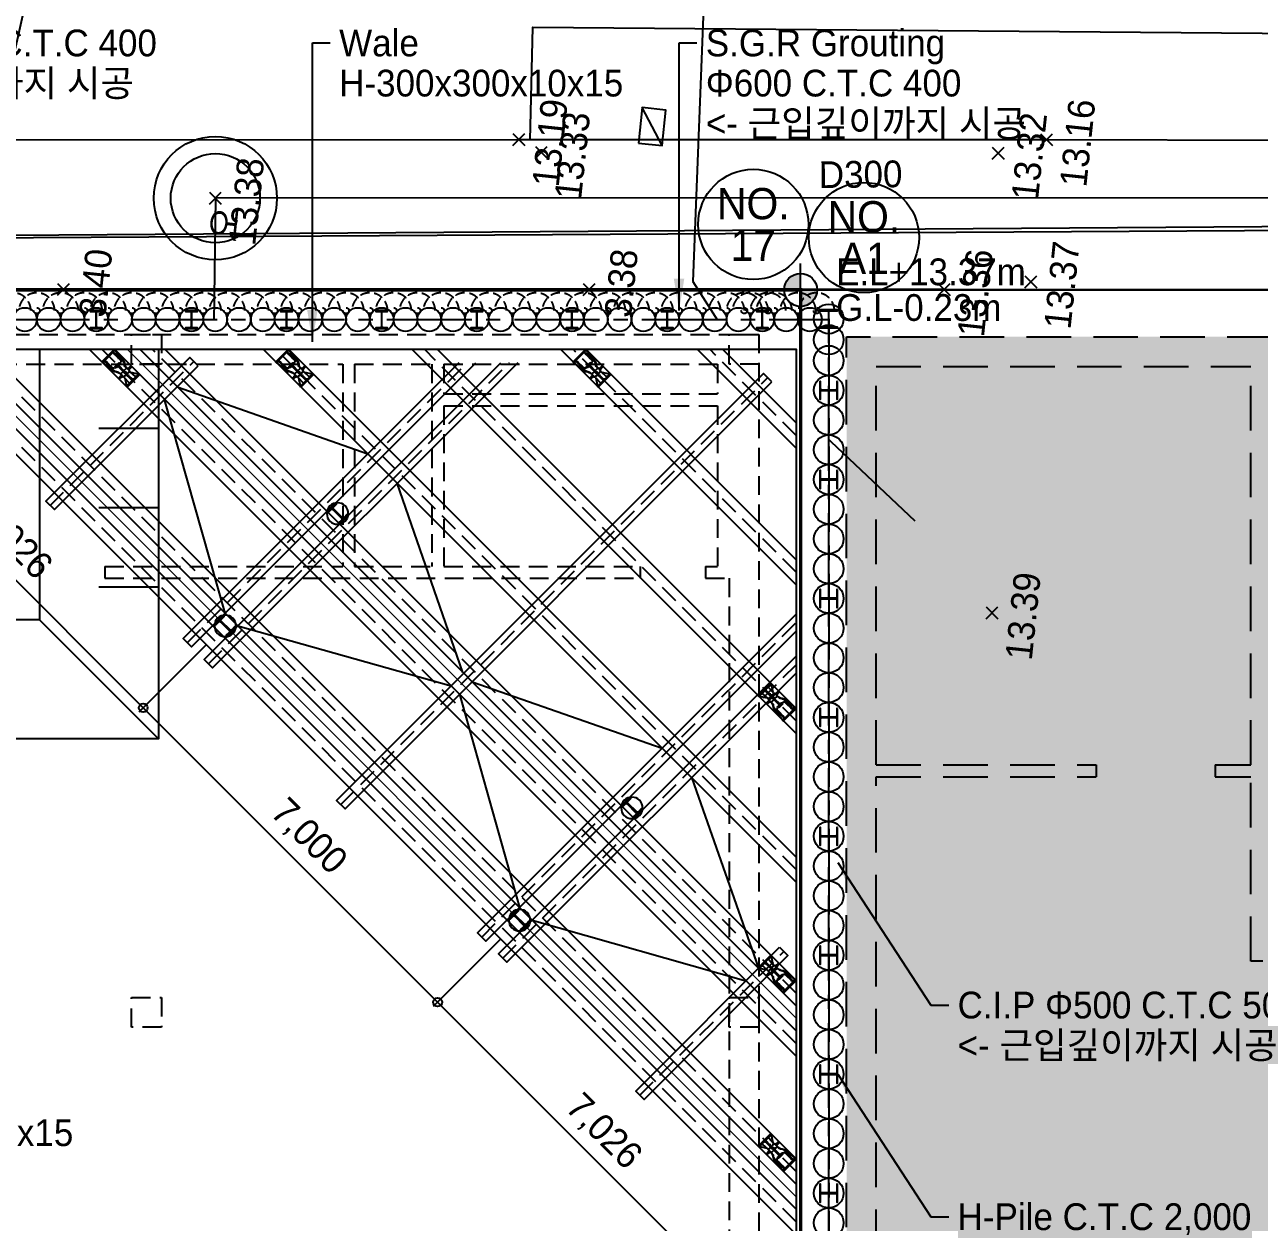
# Model space of a CAD drawing. Header units: millimetres. Extents: x 1073475 to 2890243, y -1340830 to -367733.
# Drawn here: x 1324089 to 1344851, y -425304 to -405165 of the extents above; entities that cross this region are included whole.
import ezdxf
from ezdxf.enums import TextEntityAlignment as Align
from ezdxf.xclip import XClip

# ---------------------------------------------------------------- set-up
doc = ezdxf.new("R2010")
doc.units = ezdxf.units.MM
doc.header["$LTSCALE"] = 50
doc.header["$XCLIPFRAME"] = 2
doc.header["$PDMODE"] = 3
doc.header["$PDSIZE"] = 100
for name, pattern in [('ANYANG3', [3, 2, -1]), ('CENTER2', [28.575, 19.05, -3.175, 3.175, -3.175]), ('DASHED', [0.75, 0.5, -0.25]), ('HIDDEN', [9.525, 6.35, -3.175]), ('HIDDEN2', [4.7625, 3.175, -1.5875]), ('PHANTOM', [63.5, 31.75, -6.35, 6.35, -6.35, 6.35, -6.35])]:
    doc.linetypes.add(name, pattern=pattern)
doc.layers.get('Defpoints').update_dxf_attribs({"color": 151})
doc.layers.add('_0', color=7, linetype='Continuous', lineweight=0)
for name, color, linetype in [('ANGLE', 1, 'Continuous'), ('C-DIM', 7, 'Continuous'), ('CEN', 1, 'CENTER2'), ('CIP', 1, 'Continuous'), ('FIN', 5, 'Continuous'), ('H-BEAM', 5, 'Continuous'), ('H-BEAM-상부', 173, 'Continuous'), ('HPILE-300x200', 3, 'Continuous'), ('HPILE-300x300', 3, 'Continuous'), ('NO', 2, 'Continuous'), ('POST PILE', 6, 'Continuous'), ('SGR', 8, 'Continuous'), ('SITE', 7, 'PHANTOM'), ('ST-CEN', 1, 'HIDDEN'), ('ST-CEN(상부 H-BEAM)', 1, 'HIDDEN'), ('ST-CEN(하부 H-BEAM)', 1, 'HIDDEN'), ('STRUT', 3, 'Continuous'), ('WALE-1', 3, 'Continuous'), ('건축', 233, 'HIDDEN'), ('대지경계선', 6, 'PHANTOM'), ('도로', 1, 'Continuous'), ('법면', 41, 'Continuous'), ('보도', 7, 'Continuous'), ('연속지적도', 32, 'Continuous'), ('오수맨홀', 1, 'Continuous'), ('우수받이', 5, 'Continuous'), ('유압JACK', 2, 'Continuous'), ('지하지장물_가스관로', 2, 'Continuous'), ('지하지장물_상수관로', 5, 'HIDDEN2'), ('지하지장물_전기관로', 1, 'HIDDEN2'), ('지하지장물_통신관로', 7, 'HIDDEN2'), ('지하지장물_하수관거(오수)', 30, 'HIDDEN2'), ('측량점_높이', 8, 'Continuous'), ('측량점_심볼', 7, 'Continuous'), ('현황레벨', 7, 'Continuous')]:
    doc.layers.add(name, color=color, linetype=linetype)
doc.layers.add('defpoint', color=193, linetype='Continuous', plot=False)
doc.styles.get("Standard").update_dxf_attribs({"font": ''})
doc.styles.add('굴림체', font='')
doc.styles.add('돋움', font='')
doc.styles.add('유형1', font='')
doc.styles.get('Standard').set_extended_font_data('Dotum')
doc.styles.get('굴림체').set_extended_font_data('Dotum')
doc.styles.get('돋움').set_extended_font_data('Dotum')
doc.styles.get('유형1').set_extended_font_data('Gulim')
doc.linetypes.add('GAS_LINE', pattern='A,0.5,-0.2,["GAS",Standard,S=0.1,R=0,X=-0.1,Y=-0.05],-0.25', length=0.95)
doc.linetypes.add('KT_LINE', pattern='A,12.7,-5.08,["KT",Standard,S=2.54,R=0,X=-2.54,Y=-1.27],-6.35', length=24.13)
doc.linetypes.add('POWER_LINE', pattern='A,12.7,-5.08,["POWER",Standard,S=2.54,R=0,X=-2.54,Y=-1.27],-6.35', length=24.13)
doc.linetypes.add('SEWER_LINE', pattern='A,12.7,-5.08,["SEWER",Standard,S=2.54,R=0,X=-2.54,Y=-1.27],-6.35', length=24.13)
doc.linetypes.add('WATER_LINE', pattern='A,12.7,-5.08,["WATER",Standard,S=2.54,R=0,X=-2.54,Y=-1.27],-6.35', length=24.13)
doc.dimstyles.new('ISO-25', dxfattribs={"dimtxt": 2.5, "dimasz": 1, "dimexe": 3, "dimexo": 0.625, "dimtad": 1, "dimtxsty": '유형1', "dimblk": 'DIMDOT', "dimcen": 1, "dimclrd": 4, "dimclre": 4, "dimclrt": 6, "dimadec": 0, "dimazin": 0, "dimtfac": 1, "dimtmove": 0, "dimatfit": 3, "dimldrblk": 'DIMDOT', "dimfxl": 1, "dimarcsym": 0})
doc.dimstyles.new('SAM-200-지시선', dxfattribs={"dimscale": 0.1, "dimtxt": 300, "dimasz": 360, "dimexe": 70, "dimexo": 0, "dimgap": 100, "dimtad": 1, "dimdec": 0, "dimzin": 0, "dimdsep": 46, "dimlunit": 6, "dimtxsty": '돋움', "dimcen": 100, "dimclrd": 1, "dimclre": 1, "dimclrt": 256, "dimadec": 0, "dimazin": 0, "dimtfac": 1, "dimtdec": 0, "dimtix": 1, "dimtmove": 2, "dimatfit": 3, "dimfxl": 70, "dimtolj": 1, "dimtzin": 0, "dimlwd": -1, "dimlwe": -1, "dimarcsym": 0})
doc.dimstyles.new('SAM-300', dxfattribs={"dimscale": 1.5, "dimtxt": 300, "dimasz": 100, "dimexe": 70, "dimexo": 0, "dimgap": 100, "dimtad": 1, "dimdec": 0, "dimzin": 0, "dimdsep": 46, "dimlunit": 6, "dimtxsty": '돋움', "dimblk": 'ORIGIN', "dimcen": 100, "dimclrd": 1, "dimclre": 1, "dimclrt": 7, "dimadec": 0, "dimazin": 0, "dimtfac": 1, "dimtdec": 0, "dimtix": 1, "dimtmove": 2, "dimatfit": 3, "dimfxl": 70, "dimtolj": 1, "dimtzin": 0, "dimlwd": -1, "dimlwe": -1, "dimarcsym": 0})

# ---------------------------------------------------------------- blocks, each defined once
blk = doc.blocks.new('DIMDOT')
at = {"color": 0}
blk.add_line((-2, 0), (2, 0), dxfattribs=at)
for radius in [0.5, 0.25]:
    blk.add_circle((0, 0), radius, dxfattribs=at)
blk = doc.blocks.new('A$C415B026D')
at = {"layer": '건축', "color": 4}
for p, q in [((-16200, 0), (-12600, 0)), ((-16200, 0), (-16200, -4300)), ((-12600, 0), (-12600, -4300)), ((-15800, -400), (-13000, -400)), ((-15800, -400), (-15800, -3900)), ((-13000, -400), (-13000, -3900)), ((-13000, -3900), (-15800, -3900)), ((-16200, -4300), (-12600, -4300)), ((-6200, -30700), (-3200, -30700)), ((-6200, -30700), (-6200, -34100)), ((-3200, -30700), (-3200, -32300)), ((-5800, -31100), (-3600, -31100)), ((-5800, -31100), (-5800, -33600)), ((-3600, -31100), (-3600, -32700)), ((-3200, -32300), (0, -32300)), ((0, -32300), (0, -34100)), ((-3600, -32700), (-500, -32700)), ((-3600, -32700), (-500, -32700)), ((-500, -32700), (-500, -33600)), ((-500, -32700), (-500, -33600)), ((-5800, -33600), (-500, -33600)), ((-6200, -34100), (0, -34100))]:
    blk.add_line(p, q, dxfattribs=at)
blk = doc.blocks.new('20240926 평면')
at = {"layer": '건축'}
for p, q in [((0, 0), (25441, 0)), ((25441, 0), (25441, -34100)), ((12641, -500), (18441, -500)), ((18441, -500), (18441, -3900)), ((18641, -500), (19941, -500)), ((18641, -500), (18641, -3900)), ((19941, -500), (19941, -3900)), ((20141, -500), (24741, -500)), ((20141, -500), (20141, -1000)), ((24741, -500), (24741, -1000)), ((20141, -1000), (24741, -1000)), ((20141, -1200), (24741, -1200)), ((20141, -1200), (20141, -3900)), ((24741, -1200), (24741, -3900)), ((14441, -3900), (18441, -3900)), ((14441, -3900), (14441, -4100)), ((18641, -3900), (19941, -3900)), ((20141, -3900), (23441, -3900)), ((23441, -3900), (23441, -4100)), ((24541, -3900), (24741, -3900)), ((24541, -3900), (24541, -4100)), ((14441, -4100), (23441, -4100)), ((24541, -4100), (24941, -4100)), ((24941, -4100), (24941, -27700))]:
    blk.add_line(p, q, dxfattribs=at)
at = {"layer": '건축', "color": 255}
blk.add_lwpolyline([(26141, -34840), (1135, -34840), (-5936, -27769), (-5936, -4908), (-280, 749), (26141, 749)], close=True, dxfattribs=at)
at = {"layer": '건축'}
for points in [[(15391, -500), (14891, -500), (14891, 0), (15391, 0)], [(25441, -500), (24941, -500), (24941, 0), (25441, 0)], [(15391, -11650), (14891, -11650), (14891, -11150), (15391, -11150)], [(25441, -11650), (24941, -11650), (24941, -11150), (25441, -11150)]]:
    blk.add_lwpolyline(points, close=True, dxfattribs=at)
at = {"ltscale": 0.2}
blk.add_blockref('A$C415B026D', (25441, 0), dxfattribs=at)
blk = doc.blocks.new('A$C1D3235D9')
at = {"layer": 'SGR', "linetype": 'HIDDEN2'}
blk.add_circle((0, 0), 50, dxfattribs=at)
blk.add_arc((0, 0), 300, 0, 180, dxfattribs=at)
blk = doc.blocks.new('A$C5B0247DC')
at = {"layer": '현황레벨'}
h = blk.add_hatch(color=256, dxfattribs=at)
h.paths.add_polyline_path([(0, 110.9, 0.414214), (-110.9, 0), (0, 0)])
h.paths.add_polyline_path([(0, 0), (0, -110.9, 0.414214), (110.9, 0)])
for p, q in [((0, -178.5), (0, 178.5)), ((-178.5, 0), (178.5, 0))]:
    blk.add_line(p, q, dxfattribs=at)
blk.add_circle((0, 0), 110.9, dxfattribs=at)
blk = doc.blocks.new('h-200')
at = {"layer": 'HPILE-300x200'}
blk.add_line((0, -150), (0, 150), dxfattribs=at)
blk.add_lwpolyline([(-100, 150), (-100, 136), (-24.5, 136, -0.4142136), (-4.5, 116), (-4.5, -116, -0.4142136), (-24.5, -136), (-100, -136), (-100, -150), (100, -150), (100, -136), (24.5, -136, -0.4142136), (4.5, -116), (4.5, 116, -0.4142136), (24.5, 136), (100, 136), (100, 150)], format="xyb", close=True, dxfattribs=at)
blk = doc.blocks.new('CIP')
at = {"layer": 'CIP'}
for centre in [(0, 0), (400, 0), (800, 0), (1200, 0)]:
    blk.add_circle(centre, 200, dxfattribs=at)
at = {"layer": 'HPILE-300x200'}
blk.add_blockref('h-200', (1200, 0), dxfattribs=at)
at = {"layer": 'SGR', "linetype": 'HIDDEN2'}
for p in [(-200, 150), (200, 150), (600, 150), (1000, 150)]:
    blk.add_blockref('A$C1D3235D9', p, dxfattribs=at)
blk = doc.blocks.new('_Origin')
at = {"color": 0, "linetype": 'ByBlock', "lineweight": -2}
blk.add_line((0, 0), (-1, 0), dxfattribs=at)
blk.add_circle((0, 0), 0.5, dxfattribs=at)
blk = doc.blocks.new('*D776')
at = {"layer": 'C-DIM', "color": 1, "ltscale": 0.2, "transparency": 16777216}
for p, q in [((1322174, -410624), (1321039, -411759)), ((1321220, -411791), (1325976, -416547)), ((1327142, -415592), (1326008, -416727))]:
    blk.add_line(p, q, dxfattribs=at)
at = {"layer": 'Defpoints', "color": 0, "ltscale": 0.2, "transparency": 16777216}
for p in [(1322174, -410624), (1327142, -415592), (1326082, -416653)]:
    blk.add_point(p, dxfattribs=at)
at = {"layer": 'C-DIM', "color": 1, "ltscale": 0.2, "transparency": 16777216, "xscale": 150, "yscale": 150, "zscale": 150}
for p, rotation in [((1321114, -411685), 135.0000000023582), ((1326082, -416653), 315.0000000023583)]:
    blk.add_blockref('_Origin', p, dxfattribs=dict(at, rotation=rotation))
at = {"layer": 'C-DIM', "color": 7, "ltscale": 0.2, "transparency": 16777216, "insert": (1323894, -413873), "char_height": 450, "attachment_point": 5, "rotation": 315, "style": '돋움'}
blk.add_mtext('\\A1;7,026', dxfattribs=at)
blk = doc.blocks.new('*D777')
at = {"layer": 'C-DIM', "color": 1, "ltscale": 0.2, "transparency": 16777216}
for p, q in [((1327142, -415592), (1326008, -416727)), ((1326188, -416759), (1330925, -421497)), ((1332092, -420542), (1330957, -421677))]:
    blk.add_line(p, q, dxfattribs=at)
at = {"layer": 'Defpoints', "color": 0, "ltscale": 0.2, "transparency": 16777216}
for p in [(1327142, -415592), (1332092, -420542), (1331032, -421603)]:
    blk.add_point(p, dxfattribs=at)
at = {"layer": 'C-DIM', "color": 1, "ltscale": 0.2, "transparency": 16777216, "xscale": 150, "yscale": 150, "zscale": 150}
for p, rotation in [((1326082, -416653), 135.0000000023582), ((1331032, -421603), 315.0000000023583)]:
    blk.add_blockref('_Origin', p, dxfattribs=dict(at, rotation=rotation))
at = {"layer": 'C-DIM', "color": 7, "ltscale": 0.2, "transparency": 16777216, "insert": (1328853, -418832), "char_height": 450, "attachment_point": 5, "rotation": 315, "style": '돋움'}
blk.add_mtext('\\A1;7,000', dxfattribs=at)
blk = doc.blocks.new('*D778')
at = {"layer": 'C-DIM', "color": 1, "ltscale": 0.2, "transparency": 16777216}
for p, q in [((1332092, -420542), (1330957, -421677)), ((1331138, -421709), (1335894, -426465)), ((1337060, -425510), (1335925, -426645))]:
    blk.add_line(p, q, dxfattribs=at)
at = {"layer": 'Defpoints', "color": 0, "ltscale": 0.2, "transparency": 16777216}
for p in [(1332092, -420542), (1337060, -425510), (1336000, -426571)]:
    blk.add_point(p, dxfattribs=at)
at = {"layer": 'C-DIM', "color": 1, "ltscale": 0.2, "transparency": 16777216, "xscale": 150, "yscale": 150, "zscale": 150}
for p, rotation in [((1331032, -421603), 135.0000000023582), ((1336000, -426571), 315.0000000023583)]:
    blk.add_blockref('_Origin', p, dxfattribs=dict(at, rotation=rotation))
at = {"layer": 'C-DIM', "color": 7, "ltscale": 0.2, "transparency": 16777216, "insert": (1333812, -423791), "char_height": 450, "attachment_point": 5, "rotation": 315, "style": '돋움'}
blk.add_mtext('\\A1;7,026', dxfattribs=at)
blk = doc.blocks.new('A$C26452653')
at = {"layer": '유압JACK'}
for p, q in [((0, 600), (0, 587)), ((0, 600), (300, 600)), ((300, 600), (0, 600)), ((5, 582), (62, 582)), ((5, 582), (150, 582)), ((5, 582), (125, 582)), ((9, 582), (82, 471)), ((17, 413), (64, 417)), ((83, 450), (77, 568)), ((77, 434), (77, 432)), ((77, 432), (77, 372)), ((150, 438), (81, 438)), ((150, 444), (89, 444)), ((95, 444), (95, 438)), ((95, 444), (205, 444)), ((95, 438), (205, 438)), ((98, 444), (98, 438)), ((295, 582), (139, 582)), ((142, 479), (140, 567)), ((150, 444), (211, 444)), ((150, 438), (218, 438)), ((158, 479), (160, 567)), ((295, 582), (175, 582)), ((202, 444), (202, 438)), ((205, 444), (205, 438)), ((217, 450), (223, 568)), ((291, 582), (218, 471)), ((222, 434), (222, 432)), ((222, 432), (222, 372)), ((282, 413), (236, 417)), ((295, 582), (238, 582)), ((300, 600), (300, 587)), ((0, 13), (26, 234)), ((17, 393), (64, 389)), ((40, 33), (40, 244)), ((77, 363), (54, 296)), ((70, 311), (57, 299)), ((77, 374), (77, 372)), ((77, 373), (77, 372)), ((133, 368), (77, 368)), ((77, 368), (77, 327)), ((150, 368), (81, 368)), ((92, 226), (92, 221)), ((92, 226), (207, 226)), ((92, 221), (207, 221)), ((98, 234), (98, 226)), ((98, 226), (197, 226)), ((101, 235), (101, 226)), ((102, 226), (102, 221)), ((103, 226), (103, 221)), ((103, 221), (195, 221)), ((103, 218), (103, 213)), ((103, 218), (195, 218)), ((103, 213), (197, 213)), ((105, 221), (105, 218)), ((133, 368), (222, 368)), ((141, 247), (141, 360)), ((141, 341), (159, 341)), ((141, 259), (159, 259)), ((150, 368), (218, 368)), ((159, 247), (159, 360)), ((195, 221), (197, 221)), ((195, 221), (195, 218)), ((195, 218), (197, 218)), ((197, 226), (197, 221)), ((197, 226), (197, 221)), ((197, 226), (197, 221)), ((197, 226), (202, 226)), ((197, 218), (197, 213)), ((199, 235), (199, 226)), ((202, 234), (202, 226)), ((207, 226), (207, 221)), ((222, 374), (222, 372)), ((222, 373), (222, 372)), ((222, 368), (222, 327)), ((222, 363), (246, 296)), ((230, 311), (243, 299)), ((282, 393), (236, 389)), ((260, 33), (260, 244)), ((300, 13), (274, 234)), ((0, 13), (0, 0)), ((0, 0), (300, 0)), ((5, 18), (25, 18)), ((56, 21), (56, 199)), ((56, 168), (60, 168)), ((56, 153), (60, 153)), ((56, 63), (60, 63)), ((56, 48), (60, 48)), ((59, 18), (241, 18)), ((60, 168), (60, 153)), ((60, 48), (60, 63)), ((240, 168), (240, 153)), ((244, 168), (240, 168)), ((244, 153), (240, 153)), ((244, 63), (240, 63)), ((240, 48), (240, 63)), ((244, 48), (240, 48)), ((244, 21), (244, 199)), ((295, 18), (275, 18)), ((300, 13), (300, 0))]:
    blk.add_line(p, q, dxfattribs=at)
for centre, radius, start, end in [((5, 587), 5, 180, 270), ((62, 567), 15, 3, 90), ((62, 432), 15, 274.7636, 0), ((81, 434), 4, 90, 180), ((89, 450), 6, 183, 270), ((125, 567), 15, 1.2674, 90), ((132, 479), 10, 270, 1.2674), ((150, 403), 15, 90, 270), ((150, 403), 15, 270, 90), ((168, 479), 10, 178.7326, 270), ((175, 567), 15, 90, 178.7326), ((211, 450), 6, 270, 357), ((218, 434), 4, 0, 90), ((237, 432), 15, 180, 265.2364), ((238, 567), 15, 90, 177), ((295, 587), 5, 270, 0), ((17, 403), 10, 90, 270), ((135, 221), 110, 135, 172.9969), ((150, 236), 110, 135.3602, 180), ((81, 199), 25, 119.7623, 180), ((62, 374), 15, 0, 85.2364), ((150, 79), 164, 90, 119.7623), ((57, 327), 20, 315.3602, 0), ((81, 372), 4, 180, 270), ((133, 360), 7.5, 0, 90), ((136, 247), 5, 274.7518, 0), ((150, 403), 10, 90, 270), ((150, 403), 10, 270, 90), ((150, 79), 164, 60.2377, 90), ((166, 360), 7.5, 90, 180), ((164, 247), 5, 180, 265.2482), ((218, 372), 4, 270, 0), ((237, 374), 15, 94.7636, 180), ((242, 327), 20, 180, 224.6398), ((150, 236), 110, 0, 44.6398), ((219, 199), 25, 0, 60.2377), ((165, 221), 110, 7.0031, 45), ((282, 403), 10, 270, 90), ((5, 13), 5, 90, 180), ((25, 33), 15, 270, 0), ((59, 21), 3, 180, 270), ((241, 21), 3, 270, 0), ((275, 33), 15, 180, 270), ((295, 13), 5, 0, 90)]:
    blk.add_arc(centre, radius, start, end, dxfattribs=at)
blk = doc.blocks.new('Post')
at = {"layer": 'POST PILE'}
blk.add_line((0, 150), (0, -150), dxfattribs=at)
blk.add_lwpolyline([(-100, -150), (-100, -125), (-29.5, -125, 0.4142136), (-9.5, -105), (-9.5, 105, 0.4142136), (-29.5, 125), (-100, 125), (-100, 150), (100, 150), (100, 125), (29.5, 125, 0.4142136), (9.5, 105), (9.5, -105, 0.4142136), (29.5, -125), (100, -125), (100, -150)], format="xyb", close=True, dxfattribs=at)
blk.add_circle((0, 0), 180.3, dxfattribs=at)
blk = doc.blocks.new('h-300')
at = {"layer": 'HPILE-300x200'}
blk.add_lwpolyline([(-150, 150), (-150, 136), (-24.5, 136, -0.4142136), (-4.5, 116), (-4.5, -116, -0.4142136), (-24.5, -136), (-150, -136), (-150, -150), (150, -150), (150, -136), (24.5, -136, -0.4142136), (4.5, -116), (4.5, 116, -0.4142136), (24.5, 136), (150, 136), (150, 150)], format="xyb", close=True, dxfattribs=at)
at = {"layer": 'HPILE-300x200', "color": 7}
blk.add_lwpolyline([(0, 150), (0, -150)], dxfattribs=at)
blk = doc.blocks.new('A$359145324269')
at = {"layer": '건축', "ltscale": 0.2}
h = blk.add_hatch(color=254, dxfattribs=at)
h.dxf.hatch_style = 1
h.paths.add_polyline_path([(59185, 39888), (6585, 39888), (6585, 5788), (20479, 5788), (45879, 2788), (59185, 2788)])
at = {"layer": 'CEN', "color": 8, "ltscale": 1.5}
blk.add_line((6285, 5488), (6285, 40188), dxfattribs=at)
at = {"layer": 'CIP'}
for centre in [(6285, 40188), (6285, 39838), (6285, 39488), (6285, 38988), (6285, 38488), (6285, 37988), (6285, 37488), (6285, 36988), (6285, 36488), (6285, 35988), (6285, 35488), (6285, 34988), (6285, 34488), (6285, 33988), (6285, 33488), (6285, 32988), (6285, 32488), (6285, 31988), (6285, 31488), (6285, 30988), (6285, 30488), (6285, 29988), (6285, 29488), (6285, 28988), (6285, 28488), (6285, 27988), (6285, 27488), (6285, 26988), (6285, 26488), (6285, 25988), (6285, 25488), (6285, 24988)]:
    blk.add_circle(centre, 250, dxfattribs=at)
at = {"layer": 'defpoint', "ltscale": 30}
blk.add_lwpolyline([(5806, 40677), (59985, 40677), (59985, 2088), (46697, 2088), (33748, 3618), (21497, 5088), (5806, 5088)], close=True, dxfattribs=at)
at = {"layer": '건축', "color": 4, "linetype": 'DASHED', "ltscale": 30}
for p, q in [((7085, 32688), (7085, 39388)), ((7085, 39388), (13385, 39388)), ((13385, 32688), (13385, 39388)), ((7085, 32688), (10785, 32688)), ((10785, 32688), (10785, 32488)), ((12785, 32688), (13385, 32688)), ((12785, 32688), (12785, 32488)), ((7085, 21088), (7085, 32488)), ((7085, 32488), (10785, 32488)), ((12785, 32488), (13385, 32488)), ((13385, 29388), (13385, 32488)), ((13585, 29388), (13385, 29388))]:
    blk.add_line(p, q, dxfattribs=at)
at = {"layer": '건축', "color": 4, "linetype": 'DASHED', "ltscale": 30, "flags": 128}
blk.add_lwpolyline([(6585, 5788), (6585, 39888), (59185, 39888), (59185, 2788)], dxfattribs=at)
at = {"layer": 'HPILE-300x300'}
for p, rotation in [((6285, 40188), 180), ((6285, 38988), 270.0000000001199), ((6285, 37488), 270.0000000001199), ((6285, 35488), 270.0000000001199), ((6285, 33488), 270.0000000001199), ((6285, 31488), 270.0000000001199), ((6285, 29488), 270.0000000001199), ((6285, 27488), 270.0000000001199), ((6285, 25488), 270.0000000001199)]:
    blk.add_blockref('h-300', p, dxfattribs=dict(at, rotation=rotation))
blk = doc.blocks.new('A$405090834614')
at = {"layer": 'SITE', "color": 251, "linetype": 'ANYANG3', "ltscale": 0.5}
for p, q in [((134628, 120624), (170018, 124364)), ((170018, 124364), (172968, 96594))]:
    blk.add_line(p, q, dxfattribs=at)
at = {"layer": '도로', "color": 251}
for p, q in [((170864, 140316), (172033, 129342)), ((172033, 129342), (172967, 120519)), ((172967, 120519), (172967, 120519)), ((172967, 120519), (173874, 111815))]:
    blk.add_line(p, q, dxfattribs=at)
at = {"layer": '보도', "color": 251}
for p, q in [((168720, 136691), (167884, 144470)), ((169650, 127902), (168720, 136691)), ((170278, 121965), (169650, 127902)), ((171325, 112000), (170278, 121965))]:
    blk.add_line(p, q, dxfattribs=at)
at = {"layer": '연속지적도', "color": 251}
for p, q in [((167228, 150654), (170018, 124364)), ((170018, 124364), (134628, 120624))]:
    blk.add_line(p, q, dxfattribs=at)
at = {"layer": '오수맨홀', "color": 251}
for radius in [1036, 750]:
    blk.add_circle((170514, 134314), radius, dxfattribs=at)
at = {"layer": '우수받이', "color": 251}
blk.add_lwpolyline([(172186, 127337), (172186, 126937), (172786, 126937), (172786, 127337)], close=True, dxfattribs=at)
blk.add_lwpolyline([(172186, 126937), (172786, 127337)], dxfattribs=at)
at = {"layer": '지하지장물_가스관로', "color": 251, "linetype": 'GAS_LINE', "ltscale": 3}
blk.add_lwpolyline([(172043, 129154), (173937, 129308), (182760, 39013), (182551, 11068)], dxfattribs=at)
at = {"layer": '지하지장물_상수관로', "color": 251, "linetype": 'WATER_LINE', "ltscale": 3}
blk.add_lwpolyline([(165003, 177754), (176543, 74656), (179909, 44130), (180541, 14655)], dxfattribs=at)
at = {"layer": '지하지장물_전기관로', "color": 251, "linetype": 'POWER_LINE', "ltscale": 3}
for points in [[(165368, 136915), (170465, 138180), (175788, 137564), (176957, 135844)], [(177834, 128804), (177152, 126662), (169969, 126181), (168804, 125250), (166356, 122047)]]:
    blk.add_lwpolyline(points, dxfattribs=at)
at = {"layer": '지하지장물_통신관로', "color": 251, "linetype": 'KT_LINE', "ltscale": 3}
blk.add_lwpolyline([(179973, 22140), (178340, 57330), (174617, 92638), (167709, 153756), (166514, 164057), (162819, 177078), (146292, 175121), (136183, 173575), (130490, 179990), (129558, 186301)], dxfattribs=at)
at = {"layer": '측량점_심볼', "color": 251}
for p in [(168720, 136691), (170514, 134314), (163032, 131870), (172033, 129342), (171858, 128945), (169650, 127902), (170278, 121965), (172656, 121303), (164957, 120592), (170562, 120531), (172967, 120519)]:
    blk.add_point(p, dxfattribs=at)
at = {"layer": '오수맨홀', "color": 251, "style": '굴림체'}
blk.add_text('오', height=450, dxfattribs=at).set_placement((169826, 133884))
at = {"layer": '지하지장물_하수관거(오수)', "color": 251, "linetype": 'SEWER_LINE', "ltscale": 3, "style": '굴림체'}
blk.add_text('D300', height=450, rotation=276.7572, dxfattribs=at).set_placement((171917, 122841), align=Align.RIGHT)
at = {"layer": '측량점_높이', "color": 251, "style": '굴림체'}
for s, p in [('13.40', (168720, 136391)), ('13.38', (170514, 134014)), ('13.46', (163032, 131570)), ('13.19', (172033, 129042)), ('13.33', (171858, 128645)), ('13.38', (169650, 127602)), ('13.36', (170278, 121665)), ('13.32', (172656, 121003)), ('13.39', (164957, 120292)), ('13.37', (170562, 120231)), ('13.16', (172967, 120219))]:
    blk.add_text(s, height=450, dxfattribs=at).set_placement(p, align=Align.TOP_CENTER)
at = {"layer": '지하지장물_하수관거(오수)', "color": 251, "linetype": 'SEWER_LINE', "ltscale": 3}
for points in [[(170514, 134314), (167185, 134002)], [(175452, 87903), (170514, 134314)]]:
    blk.add_leader(points, dimstyle='ISO-25', override={"dimtad": 0, "dimclrd": 251}, dxfattribs=at)

msp = doc.modelspace()

# ---------------------------------------------------------------- linework, layer by layer
at = {"layer": 'NO'}
for centre in [(1336341.7, -408524), (1338201.8, -408744.5)]:
    msp.add_circle(centre, 926.8, dxfattribs=at)
at = {"layer": 'WALE-1'}
msp.add_lwpolyline([(1310975.6, -410324.2), (1337360.4, -410324.2), (1337360.4, -444524.2), (1312375.6, -444524.2), (1305787.7, -437936.3), (1305787.7, -415512.1)], close=True, dxfattribs=at)

# ---------------------------------------------------------------- block references
ref = msp.add_blockref('A$405090834614', (1442878.4, -591810.2), dxfattribs=dict(rotation=83.9464212542183))
XClip(ref).set_block_clipping_path([(87977.8492422819, 202827.7349661703), (102823.6229538787, 62839.0134570275), (213801.3092563641, 74608.173144479), (198955.5355447673, 214596.8946536218)])

# ---------------------------------------------------------------- texts
at = {"layer": 'C-DIM', "color": 7, "style": '돋움'}
for s, p in [('C.I.P Φ400 C.T.C 400', (1320542.7, -405472.7)), ('Wale', (1329377.1, -405472.7)), ('S.G.R Grouting', (1335542.7, -405472.7)), ('<- 근입깊이까지 시공', (1320542.7, -406147.7)), ('H-300x300x10x15', (1329377.1, -406147.7)), ('Φ600 C.T.C 400', (1335542.7, -406147.7)), ('<- 근입깊이까지 시공', (1335542.7, -406822.7)), ('C.I.P Φ500 C.T.C 500', (1339776.9, -421651.2)), ('<- 근입깊이까지 시공', (1339776.9, -422326.2)), ('H-Pile C.T.C 2,000', (1339776.9, -425210.1))]:
    msp.add_text(s, height=450, dxfattribs=at).set_placement(p, align=Align.MIDDLE_LEFT)
at = {"layer": 'NO', "style": '돋움'}
for s, p in [('NO.', (1336341.7, -408174)), ('NO.', (1338201.8, -408394.5)), ('17', (1336341.7, -408874)), ('A1', (1338201.8, -409094.5))]:
    msp.add_text(s, height=525, dxfattribs=at).set_placement(p, align=Align.MIDDLE_CENTER)
at = {"layer": '현황레벨', "style": '돋움'}
for s, p in [('E.L+13.37m', (1337733.9, -409321.5)), ('G.L-0.23m', (1337733.9, -409921.5))]:
    msp.add_text(s, height=450, dxfattribs=at).set_placement(p, align=Align.MIDDLE_LEFT)

# ---------------------------------------------------------------- leaders
at = {"layer": 'C-DIM'}
for points in [[(1335092.7, -409974.2), (1335092.7, -405472.7), (1335392.7, -405472.7)], [(1337760.4, -419254.1), (1339326.9, -421651.2), (1339626.9, -421651.2)], [(1337760.4, -422813), (1339326.9, -425210.1), (1339626.9, -425210.1)]]:
    msp.add_leader(points, dimstyle='SAM-200-지시선', override={"dimscale": 1.5}, dxfattribs=at)

# ---------------------------------------------------------------- next in the draw order: wipeouts: each hides what was drawn before it
at = {"ltscale": 1.5}
msp.add_wipeout([(1310892.7, -410124.2), (1337610.4, -410124.2), (1337610.4, -444724.2), (1312292.7, -444724.2), (1305587.7, -438019.2), (1305587.7, -415429.2)], dxfattribs=at)

# ---------------------------------------------------------------- next in the draw order: linework, layer by layer
at = {"layer": '_0'}
for p, q in [((1337060.4, -424873.9), (1322810.7, -410624.2)), ((1337060.4, -421873.9), (1325810.7, -410624.2))]:
    msp.add_line(p, q, dxfattribs=at)
at = {"layer": 'ANGLE'}
for points in [[(1326653.4, -411254.7), (1329857.1, -412382.8)], [(1327460.7, -415062), (1326441.2, -411466.9)], [(1331458.2, -416059.6), (1330352.1, -412877.7)], [(1327672.8, -415274.2), (1331258.8, -416284.4)], [(1331612.3, -416213.7), (1334806.9, -417332.5)], [(1331400.2, -416425.8), (1332410.4, -420011.8)], [(1335308, -417833.7), (1336429.8, -421031.2)], [(1332622.5, -420223.9), (1336217.7, -421243.4)]]:
    msp.add_lwpolyline(points, dxfattribs=at)
at = {"layer": 'CEN', "color": 8, "ltscale": 1.5}
for p, q in [((1310892.7, -410124.2), (1336687.7, -410124.2)), ((1337610.4, -410113), (1337610.4, -444724.2)), ((1337610.4, -410124.2), (1337610.4, -444724.2))]:
    msp.add_line(p, q, dxfattribs=at)
msp.add_lwpolyline([(1337610.4, -444724.2), (1312292.7, -444724.2), (1305587.7, -438019.2), (1305587.7, -415429.2), (1310892.7, -410124.2), (1337610.4, -410124.2)], dxfattribs=at)
at = {"layer": 'CIP'}
for centre in [(1333692.7, -410124.2), (1334092.7, -410124.2), (1334492.7, -410124.2), (1334892.7, -410124.2), (1335292.7, -410124.2), (1335692.7, -410124.2), (1336092.7, -410124.2), (1336492.7, -410124.2), (1336892.7, -410124.2), (1337292.7, -410124.2)]:
    msp.add_circle(centre, 200, dxfattribs=at)
at = {"layer": 'H-BEAM'}
for points in [[(1331390.8, -410849.1), (1326753.6, -415486.3), (1326895, -415627.7), (1331673.7, -410849.1)], [(1332380.8, -410849.1), (1327248.5, -415981.3), (1327107.1, -415839.9), (1332097.9, -410849.1)], [(1337060.4, -415079), (1331703.3, -420436.1), (1331844.7, -420577.5), (1337060.4, -415361.8)], [(1337060.4, -416068.9), (1332198.3, -420931), (1332056.9, -420789.6), (1337060.4, -415786.1)]]:
    msp.add_lwpolyline(points, dxfattribs=at)
at = {"layer": 'H-BEAM-상부'}
for points in [[(1327006.9, -410901.2), (1326865.5, -410759.8), (1324446.2, -413179), (1324587.7, -413320.4), (1327006.9, -410901.2)], [(1336653.7, -411172.3), (1336512.3, -411030.9), (1329334.5, -418208.7), (1329475.9, -418350.1), (1336653.7, -411172.3)], [(1336783.4, -420677.7), (1336924.8, -420819.1), (1334505.6, -423238.3), (1334364.2, -423096.9), (1336783.4, -420677.7)]]:
    msp.add_lwpolyline(points, dxfattribs=at)
at = {"layer": 'ST-CEN'}
for p, q in [((1337060.4, -425298.2), (1322386.4, -410624.2)), ((1337060.4, -424449.6), (1323235, -410624.2)), ((1337060.4, -422298.2), (1325386.4, -410624.2)), ((1337060.4, -421449.6), (1326235, -410624.2)), ((1337060.4, -419373.9), (1328310.7, -410624.2)), ((1337060.4, -416873.9), (1330810.7, -410624.2)), ((1337060.4, -414373.9), (1333310.7, -410624.2)), ((1337060.4, -412073.9), (1335610.7, -410624.2))]:
    msp.add_line(p, q, dxfattribs=at)
at = {"layer": 'ST-CEN(상부 H-BEAM)'}
for p, q in [((1324517, -413249.7), (1326936.2, -410830.5)), ((1329405.2, -418279.4), (1336583, -411101.6)), ((1334434.9, -423167.6), (1336854.1, -420748.4))]:
    msp.add_line(p, q, dxfattribs=at)
at = {"layer": 'ST-CEN(하부 H-BEAM)'}
for p, q in [((1326824.3, -415557), (1331532.2, -410849.1)), ((1327177.8, -415910.6), (1332239.3, -410849.1)), ((1331774, -420506.8), (1337060.4, -415220.4)), ((1332127.6, -420860.3), (1337060.4, -415927.5))]:
    msp.add_line(p, q, dxfattribs=at)
at = {"layer": 'STRUT'}
for p, q in [((1337060.4, -425510.3), (1322174.3, -410624.2)), ((1337060.4, -425086), (1322598.6, -410624.2)), ((1337060.4, -424661.8), (1323022.8, -410624.2)), ((1337060.4, -424237.5), (1323447.1, -410624.2)), ((1337060.4, -422510.3), (1325174.3, -410624.2)), ((1337060.4, -422086), (1325598.6, -410624.2)), ((1337060.4, -421661.8), (1326022.8, -410624.2)), ((1337060.4, -421237.5), (1326447.1, -410624.2)), ((1337060.4, -419586), (1328098.6, -410624.2)), ((1337060.4, -419161.8), (1328522.8, -410624.2)), ((1337060.4, -417086), (1330598.6, -410624.2)), ((1337060.4, -416661.8), (1331022.8, -410624.2)), ((1337060.4, -414586), (1333098.6, -410624.2)), ((1337060.4, -414161.8), (1333522.8, -410624.2)), ((1337060.4, -412286), (1335398.6, -410624.2)), ((1337060.4, -411861.8), (1335822.8, -410624.2))]:
    msp.add_line(p, q, dxfattribs=at)
at = {"layer": 'WALE-1'}
msp.add_lwpolyline([(1311099.8, -410624.2), (1337060.4, -410624.2), (1337060.4, -444224.2), (1312499.8, -444224.2), (1306087.7, -437812.1), (1306087.7, -415636.3)], close=True, dxfattribs=at)
at = {"layer": '대지경계선', "const_width": 60}
msp.add_lwpolyline([(1305059.8, -415282), (1310716.7, -409625.2), (1337137.7, -409625.2), (1337137.7, -445214.2), (1312130.9, -445214.2), (1305059.8, -438143.1), (1305059.8, -415282)], dxfattribs=at)
at = {"layer": '법면'}
for p, q in [((1326337.7, -411957.5), (1325337.7, -411957.5)), ((1326337.7, -413290.9), (1325337.7, -413290.9)), ((1326337.7, -414624.2), (1325337.7, -414624.2))]:
    msp.add_line(p, q, dxfattribs=at)
for points in [[(1326337.7, -410624.2), (1326337.7, -417174.2), (1317737.7, -417174.2), (1317737.7, -410624.2)], [(1324337.7, -410624.2), (1324337.7, -415174.2), (1319737.7, -415174.2), (1319737.7, -410624.2)], [(1324337.7, -415174.2), (1326337.7, -417174.2)]]:
    msp.add_lwpolyline(points, dxfattribs=at)

# ---------------------------------------------------------------- next in the draw order: block references
ref = msp.add_blockref('A$359145324269', (1331325, -450301.1))
XClip(ref).set_block_clipping_path([(-80865.347472802, -32631.9654219689), (59908.3686352151, 78968.0344740955)])
at = {"layer": 'FIN', "rotation": 359.9999999930079}
for p in [(1324092.7, -410124.2), (1325692.7, -410124.2), (1327292.7, -410124.2), (1328892.7, -410124.2), (1330492.7, -410124.2), (1332092.7, -410124.2)]:
    msp.add_blockref('CIP', p, dxfattribs=at)
at = {"layer": 'HPILE-300x200', "rotation": 359.9999999930079}
for p in [(1334892.7, -410124.2), (1336492.7, -410124.2)]:
    msp.add_blockref('h-200', p, dxfattribs=at)
at = {"layer": 'POST PILE', "xscale": -1, "rotation": 45.00000000000344}
for p in [(1329349.6, -413385.3), (1327460.7, -415274.2), (1334299.3, -418335), (1332410.4, -420223.9)]:
    msp.add_blockref('Post', p, dxfattribs=at)
at = {"layer": 'SGR', "linetype": 'HIDDEN2', "rotation": 359.9999999930079}
for p in [(1333492.7, -409974.2), (1333892.7, -409974.2), (1334292.7, -409974.2), (1334692.7, -409974.2), (1335092.7, -409974.2), (1335092.7, -409974.2), (1335492.7, -409974.2), (1335492.7, -409974.2), (1335892.7, -409974.2), (1335892.7, -409974.2), (1336190.2, -409974.2), (1336292.7, -409974.2), (1336590.2, -409974.2), (1336692.7, -409974.2), (1337092.7, -409974.2), (1337406.8, -409974.2)]:
    msp.add_blockref('A$C1D3235D9', p, dxfattribs=at)
at = {"layer": '건축', "rotation": 359.9999999965022}
msp.add_blockref('20240926 평면', (1310996.3, -410374.2), dxfattribs=at)
at = {"layer": '유압JACK', "xscale": -1}
for p, rotation in [((1325386.4, -410836.3), 225.0000000005915), ((1328310.7, -410836.3), 225.0000000005915), ((1333310.7, -410836.3), 225.0000000005915), ((1337060.4, -416661.8), 45.00000000059153), ((1337060.4, -421237.5), 45.00000000059153), ((1337060.4, -424237.5), 45.00000000059153)]:
    msp.add_blockref('A$C26452653', p, dxfattribs=dict(at, rotation=rotation))
at = {"layer": '현황레벨', "xscale": 2.499999999941792, "yscale": 2.499999999941792, "zscale": 2.499999999941792}
msp.add_blockref('A$C5B0247DC', (1337137.7, -409625.2), dxfattribs=at)

# ---------------------------------------------------------------- next in the draw order: texts
at = {"layer": 'C-DIM', "color": 7, "style": '돋움'}
msp.add_text('H-300x300x10x15', height=450, dxfattribs=at).set_placement((1320128.9, -423797.2), align=Align.MIDDLE_LEFT)

# ---------------------------------------------------------------- next in the draw order: dimensions: what is measured, and where the dimension line sits
at = {"layer": 'C-DIM', "ltscale": 0.2}
for base, p1, p2, picture, middle in [((1326081.8, -416653), (1322174.3, -410624.2), (1327142.5, -415592.4), '*D776', (1323893.8, -413872.9)), ((1331031.6, -421602.8), (1327142.5, -415592.4), (1332092.2, -420542.1), '*D777', (1328852.7, -418831.9)), ((1335999.7, -426571), (1332092.2, -420542.1), (1337060.4, -425510.3), '*D778', (1333811.7, -423790.8))]:
    dim = msp.add_linear_dim(base=base, p1=p1, p2=p2, angle=315, dimstyle='SAM-300', dxfattribs=at)
    dim.commit()
    dim.dimension.update_dxf_attribs({"geometry": picture, "text_midpoint": middle})

# ---------------------------------------------------------------- next in the draw order: leaders
at = {"layer": 'C-DIM'}
msp.add_leader([(1328927.1, -410498.5), (1328927.1, -405472.7), (1329227.1, -405472.7)], dimstyle='SAM-200-지시선', override={"dimscale": 1.5}, dxfattribs=at)

doc.saveas('drawing.dxf')
